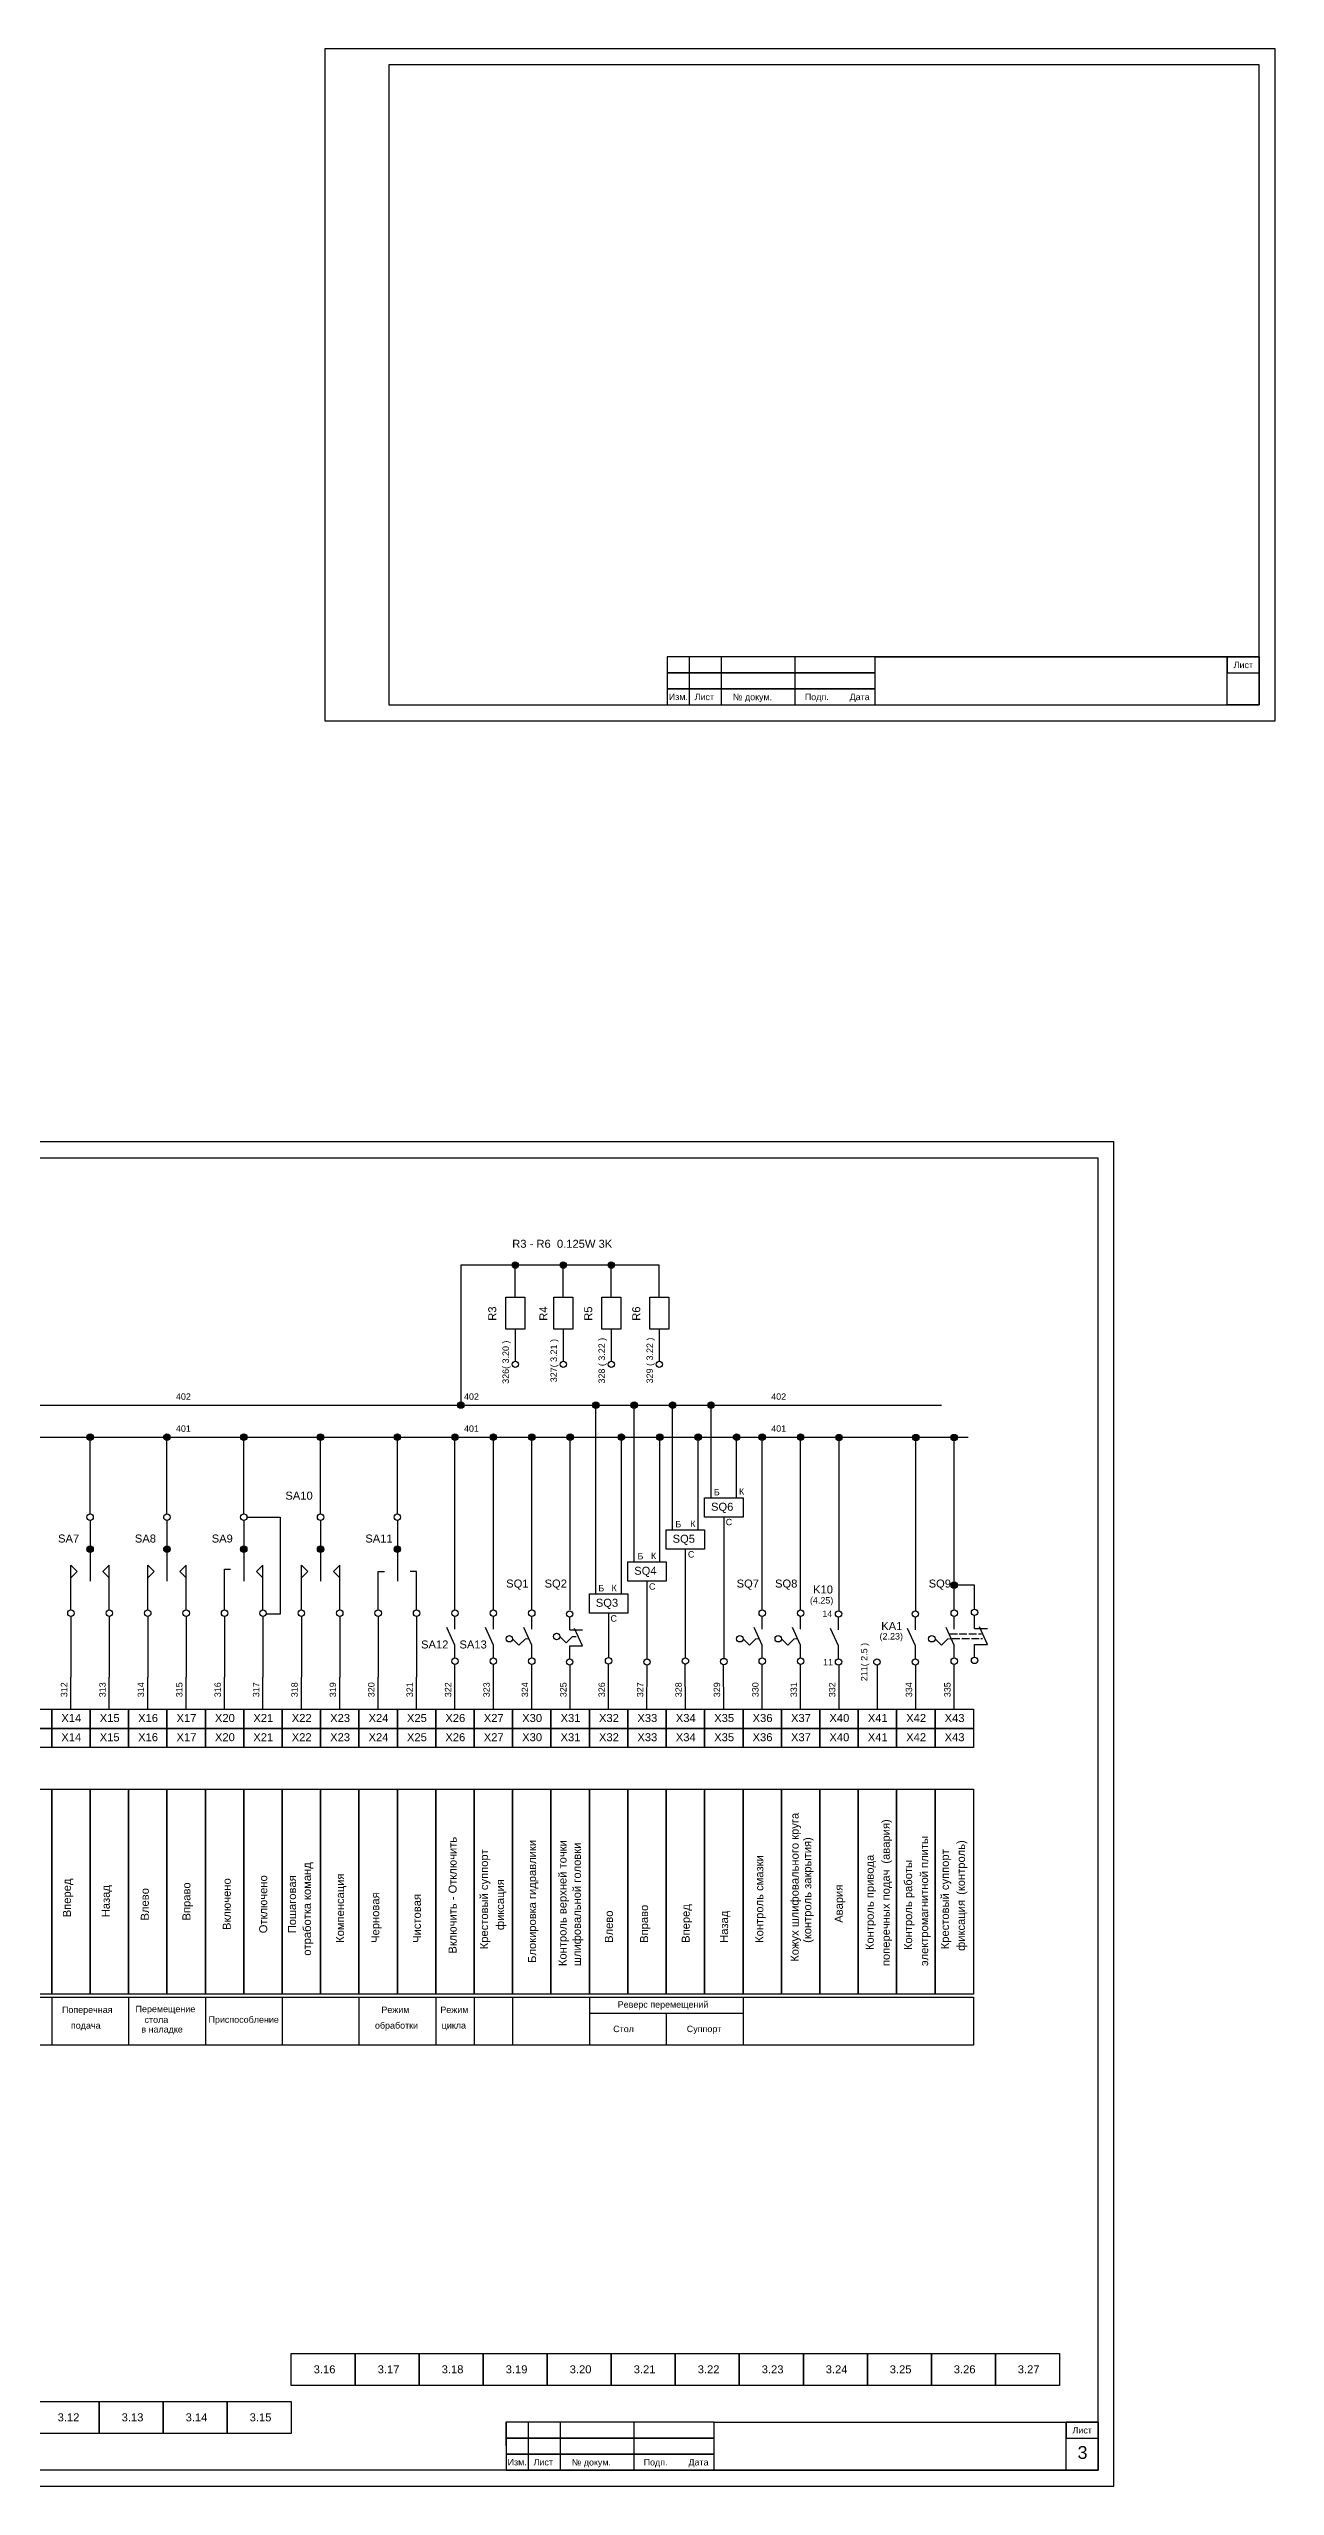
# Model space of a CAD drawing. Header units: millimetres. Extents: x 18058 to 21085, y 38505 to 40700.
# Drawn here: x 19211 to 19594, y 39938 to 40700 of the extents above; entities that cross this region are included whole.
import ezdxf

# ---------------------------------------------------------------- set-up
doc = ezdxf.new("R2010")
doc.units = ezdxf.units.MM
doc.linetypes.add('ACAD_ISO02W100', pattern=[15, 12, -3])
for name, color, linetype, lineweight in [('Маркировка', 7, 'Continuous', 25), ('Оформление', 7, 'Continuous', 30), ('Элементы', 7, 'Continuous', 25)]:
    doc.layers.add(name, color=color, linetype=linetype, lineweight=lineweight)
doc.styles.get("Standard").update_dxf_attribs({"font": 'arial.ttf'})

msp = doc.modelspace()

# ---------------------------------------------------------------- hatches: boundary and pattern name
at = {"layer": 'Элементы'}
h = msp.add_hatch(color=256, dxfattribs=at)
h.dxf.hatch_style = 1
h.paths.add_polyline_path([(19358, 40320, 1), (19356, 40320, 1)])
h = msp.add_hatch(color=256, dxfattribs=at)
h.dxf.hatch_style = 1
h.paths.add_polyline_path([(19373, 40320, 1), (19371, 40320, 1)])
h = msp.add_hatch(color=256, dxfattribs=at)
h.dxf.hatch_style = 1
h.paths.add_polyline_path([(19388, 40320, 1), (19386, 40320, 1)])
h = msp.add_hatch(color=256, dxfattribs=at)
h.dxf.hatch_style = 1
h.paths.add_polyline_path([(19341, 40276.25, 1), (19339, 40276.25, 1)])
h = msp.add_hatch(color=256, dxfattribs=at)
h.dxf.hatch_style = 1
h.paths.add_polyline_path([(19383.15, 40276.25, 1), (19381.15, 40276.25, 1)])
h = msp.add_hatch(color=256, dxfattribs=at)
h.dxf.hatch_style = 1
h.paths.add_polyline_path([(19395.15, 40276.25, 1), (19393.15, 40276.25, 1)])
h = msp.add_hatch(color=256, dxfattribs=at)
h.dxf.hatch_style = 1
h.paths.add_polyline_path([(19407.15, 40276.25, 1), (19405.15, 40276.25, 1)])
h = msp.add_hatch(color=256, dxfattribs=at)
h.dxf.hatch_style = 1
h.paths.add_polyline_path([(19419.15, 40276.25, 1), (19417.15, 40276.25, 1)])
h = msp.add_hatch(color=256, dxfattribs=at)
h.dxf.hatch_style = 1
h.paths.add_polyline_path([(19225.15, 40266.25, 1), (19223.15, 40266.25, 1)])
h = msp.add_hatch(color=256, dxfattribs=at)
h.dxf.hatch_style = 1
h.paths.add_polyline_path([(19249.15, 40266.25, 1), (19247.15, 40266.25, 1)])
h = msp.add_hatch(color=256, dxfattribs=at)
h.dxf.hatch_style = 1
h.paths.add_polyline_path([(19273.15, 40266.25, 1), (19271.15, 40266.25, 1)])
h = msp.add_hatch(color=256, dxfattribs=at)
h.dxf.hatch_style = 1
h.paths.add_polyline_path([(19297.15, 40266.25, 1), (19295.15, 40266.25, 1)])
h = msp.add_hatch(color=256, dxfattribs=at)
h.dxf.hatch_style = 1
h.paths.add_polyline_path([(19321.15, 40266.25, 1), (19319.15, 40266.25, 1)])
h = msp.add_hatch(color=256, dxfattribs=at)
h.dxf.hatch_style = 1
h.paths.add_polyline_path([(19339.15, 40266.25, 1), (19337.15, 40266.25, 1)])
h = msp.add_hatch(color=256, dxfattribs=at)
h.dxf.hatch_style = 1
h.paths.add_polyline_path([(19351.15, 40266.25, 1), (19349.15, 40266.25, 1)])
h = msp.add_hatch(color=256, dxfattribs=at)
h.dxf.hatch_style = 1
h.paths.add_polyline_path([(19363.15, 40266.25, 1), (19361.15, 40266.25, 1)])
h = msp.add_hatch(color=256, dxfattribs=at)
h.dxf.hatch_style = 1
h.paths.add_polyline_path([(19375.15, 40266.25, 1), (19373.15, 40266.25, 1)])
h = msp.add_hatch(color=256, dxfattribs=at)
h.dxf.hatch_style = 1
h.paths.add_polyline_path([(19391.15, 40266.25, 1), (19389.15, 40266.25, 1)])
h = msp.add_hatch(color=256, dxfattribs=at)
h.dxf.hatch_style = 1
h.paths.add_polyline_path([(19403.15, 40266.25, 1), (19401.15, 40266.25, 1)])
h = msp.add_hatch(color=256, dxfattribs=at)
h.dxf.hatch_style = 1
h.paths.add_polyline_path([(19415.15, 40266.25, 1), (19413.15, 40266.25, 1)])
h = msp.add_hatch(color=256, dxfattribs=at)
h.dxf.hatch_style = 1
h.paths.add_polyline_path([(19427.15, 40266.25, 1), (19425.15, 40266.25, 1)])
h = msp.add_hatch(color=256, dxfattribs=at)
h.dxf.hatch_style = 1
h.paths.add_polyline_path([(19435.15, 40266.25, 1), (19433.15, 40266.25, 1)])
h = msp.add_hatch(color=256, dxfattribs=at)
h.dxf.hatch_style = 1
h.paths.add_polyline_path([(19447.15, 40266.25, 1), (19445.15, 40266.25, 1)])
h = msp.add_hatch(color=256, dxfattribs=at)
h.dxf.hatch_style = 1
h.paths.add_polyline_path([(19459.15, 40266.11, 1), (19457.15, 40266.11, 1)])
h = msp.add_hatch(color=256, dxfattribs=at)
h.dxf.hatch_style = 1
h.paths.add_polyline_path([(19483.15, 40266.11, 1), (19481.15, 40266.11, 1)])
h = msp.add_hatch(color=256, dxfattribs=at)
h.dxf.hatch_style = 1
h.paths.add_polyline_path([(19495.15, 40266.11, 1), (19493.15, 40266.11, 1)])
h = msp.add_hatch(color=256, dxfattribs=at)
h.dxf.hatch_style = 1
h.paths.add_polyline_path([(19225.15, 40231.25, 1), (19223.15, 40231.25, 1)])
h = msp.add_hatch(color=256, dxfattribs=at)
h.dxf.hatch_style = 1
h.paths.add_polyline_path([(19249.15, 40231.25, 1), (19247.15, 40231.25, 1)])
h = msp.add_hatch(color=256, dxfattribs=at)
h.dxf.hatch_style = 1
h.paths.add_polyline_path([(19273.15, 40231.25, 1), (19271.15, 40231.25, 1)])
h = msp.add_hatch(color=256, dxfattribs=at)
h.dxf.hatch_style = 1
h.paths.add_polyline_path([(19297.15, 40231.25, 1), (19295.15, 40231.25, 1)])
h = msp.add_hatch(color=256, dxfattribs=at)
h.dxf.hatch_style = 1
h.paths.add_polyline_path([(19321.15, 40231.25, 1), (19319.15, 40231.25, 1)])
h = msp.add_hatch(color=256, dxfattribs=at)
h.dxf.hatch_style = 1
h.paths.add_polyline_path([(19495.15, 40220, 1), (19493.15, 40220, 1)])

# ---------------------------------------------------------------- linework, layer by layer
at = {"layer": 'Оформление'}
for p, q in [((19589.46, 40694.98), (19317.46, 40694.98)), ((19317.46, 40694.98), (19317.46, 40494.98)), ((19589.46, 40494.98), (19589.46, 40694.98)), ((19317.46, 40494.98), (19589.46, 40494.98)), ((19404.46, 40494.98), (19589.46, 40494.98)), ((19404.46, 40494.98), (19589.46, 40494.98)), ((19404.46, 40494.98), (19589.46, 40494.98)), ((18970, 40353.5), (19539, 40353.5)), ((19539, 40353.5), (19539, 39943.5)), ((19419.1, 39958.5), (19539.1, 39958.5)), ((19539, 39943.5), (18970, 39943.5)), ((19354.1, 39943.5), (19539.1, 39943.5)), ((19354.1, 39943.5), (19539.1, 39943.5)), ((19354.1, 39943.5), (19539.1, 39943.5))]:
    msp.add_line(p, q, dxfattribs=at)
at = {"layer": 'Оформление', "lineweight": 35}
msp.add_line((19469.46, 40509.98), (19589.46, 40509.98), dxfattribs=at)
at = {"layer": 'Оформление'}
for points in [[(19594.46, 40699.98), (19297.46, 40699.98), (19297.46, 40489.98), (19594.46, 40489.98)], [(19404.46, 40494.98), (19421.46, 40494.98), (19421.43, 40509.98), (19404.43, 40509.98)], [(19404.46, 40504.98), (19469.46, 40504.98), (19469.46, 40509.98), (19404.46, 40509.98)], [(19404.46, 40494.98), (19411.46, 40494.98), (19411.46, 40509.98), (19404.46, 40509.98)], [(19404.46, 40494.98), (19444.46, 40494.98), (19444.46, 40509.98), (19404.46, 40509.98)], [(19404.46, 40499.98), (19469.46, 40499.98), (19469.46, 40504.98), (19404.46, 40504.98)], [(19589.46, 40494.98), (19579.46, 40494.98), (19579.46, 40509.98), (19589.46, 40509.98)], [(19589.46, 40509.98), (19579.46, 40509.98), (19579.46, 40504.98), (19589.46, 40504.98)], [(19404.46, 40494.98), (19469.46, 40494.98), (19469.46, 40499.98), (19404.46, 40499.98)], [(18950, 39938.5), (19544, 39938.5), (19544, 40358.5), (18950, 40358.5)], [(19354.1, 39943.5), (19371.1, 39943.5), (19371.08, 39958.5), (19354.08, 39958.5)], [(19354.1, 39953.5), (19419.1, 39953.5), (19419.1, 39958.5), (19354.1, 39958.5)], [(19354.1, 39943.5), (19361.1, 39943.5), (19361.1, 39958.5), (19354.1, 39958.5)], [(19354.1, 39943.5), (19394.1, 39943.5), (19394.1, 39958.5), (19354.1, 39958.5)], [(19539.1, 39943.5), (19529.1, 39943.5), (19529.1, 39958.5), (19539.1, 39958.5)], [(19539.1, 39958.5), (19529.1, 39958.5), (19529.1, 39953.5), (19539.1, 39953.5)], [(19354.1, 39948.5), (19419.1, 39948.5), (19419.1, 39953.5), (19354.1, 39953.5)], [(19354.1, 39943.5), (19419.1, 39943.5), (19419.1, 39948.5), (19354.1, 39948.5)]]:
    msp.add_lwpolyline(points, close=True, dxfattribs=at)
at = {"layer": 'Элементы'}
for p, q in [((19402, 40320), (19340, 40320)), ((19340, 40320), (19340, 40276.25)), ((19357, 40310), (19357, 40320)), ((19372, 40310), (19372, 40320)), ((19387, 40310), (19387, 40320)), ((19402, 40310), (19402, 40320)), ((19357, 40300), (19357, 40290)), ((19372, 40300), (19372, 40290)), ((19387, 40300), (19387, 40290)), ((19402, 40300), (19402, 40290)), ((19050.08, 40276.25), (19490.15, 40276.25)), ((19382.15, 40226.25), (19382.15, 40276.25)), ((19394.15, 40236.25), (19394.15, 40276.25)), ((19406.15, 40246.25), (19406.15, 40276.25)), ((19418.15, 40256.25), (19418.15, 40276.25)), ((18996, 40266.25), (19498.5, 40266.25)), ((19224.15, 40242.25), (19224.15, 40266.25)), ((19248.15, 40242.25), (19248.15, 40266.25)), ((19272.15, 40242.25), (19272.15, 40266.25)), ((19296.15, 40242.25), (19296.15, 40266.25)), ((19320.15, 40242.25), (19320.15, 40266.25)), ((19338.15, 40212.25), (19338.15, 40266.25)), ((19350.15, 40212.25), (19350.15, 40266.25)), ((19362.15, 40212.25), (19362.15, 40266.25)), ((19374.15, 40212.25), (19374.15, 40266.25)), ((19390.15, 40226.25), (19390.15, 40266.25)), ((19402.15, 40236.25), (19402.15, 40266.25)), ((19414.15, 40246.25), (19414.15, 40266.25)), ((19426.15, 40256.25), (19426.15, 40266.25)), ((19434.15, 40212.25), (19434.15, 40266.25)), ((19446.15, 40212.25), (19446.15, 40266.25)), ((19458.15, 40212.11), (19458.15, 40266.11)), ((19482.15, 40212.11), (19482.15, 40266.11)), ((19494.15, 40212.11), (19494.15, 40266.11)), ((19418.15, 40247.25), (19418.15, 40256.25)), ((19426.15, 40247.25), (19426.15, 40256.25)), ((19406.15, 40237.25), (19406.15, 40246.25)), ((19414.15, 40237.25), (19414.15, 40246.25)), ((19224.15, 40240.22), (19224.15, 40221.25)), ((19248.15, 40240.22), (19248.15, 40221.25)), ((19272.15, 40240.22), (19272.15, 40221.25)), ((19273.15, 40241.25), (19283.52, 40241.25)), ((19283.52, 40241.25), (19283.52, 40210.93)), ((19296.15, 40240.22), (19296.15, 40221.25)), ((19320.15, 40240.22), (19320.15, 40221.25)), ((19422.15, 40241.25), (19422.15, 40197.14)), ((19394.15, 40227.25), (19394.15, 40236.25)), ((19402.15, 40227.25), (19402.15, 40236.25)), ((19410.15, 40197.3), (19410.15, 40231.25)), ((19218.15, 40212.25), (19218.15, 40226.25)), ((19218.15, 40226.25), (19220.15, 40224.25)), ((19220.15, 40224.25), (19218.15, 40222.25)), ((19230.15, 40226.25), (19228.15, 40224.25)), ((19228.15, 40224.25), (19230.15, 40222.25)), ((19230.15, 40212.25), (19230.15, 40226.25)), ((19242.15, 40212.25), (19242.15, 40226.25)), ((19242.15, 40226.25), (19244.15, 40224.25)), ((19244.15, 40224.25), (19242.15, 40222.25)), ((19254.15, 40226.25), (19252.15, 40224.25)), ((19252.15, 40224.25), (19254.15, 40222.25)), ((19254.15, 40212.25), (19254.15, 40226.25)), ((19266.15, 40212.25), (19266.15, 40225)), ((19266.15, 40225), (19268, 40225)), ((19278.15, 40226.25), (19276.15, 40224.25)), ((19276.15, 40224.25), (19278.15, 40222.25)), ((19278.15, 40212.25), (19278.15, 40226.25)), ((19290.15, 40212.25), (19290.15, 40226.25)), ((19290.15, 40226.25), (19292.15, 40224.25)), ((19292.15, 40224.25), (19290.15, 40222.25)), ((19302.15, 40226.25), (19300.15, 40224.25)), ((19300.15, 40224.25), (19302.15, 40222.25)), ((19302.15, 40212.25), (19302.15, 40226.25)), ((19314.15, 40212.25), (19314.15, 40224.25)), ((19314.15, 40224.25), (19316.15, 40224.25)), ((19326.15, 40224.25), (19324.15, 40224.25)), ((19326.15, 40212.25), (19326.15, 40224.25)), ((19382.15, 40217.25), (19382.15, 40226.25)), ((19390.15, 40217.25), (19390.15, 40226.25)), ((19398.15, 40221.25), (19398.15, 40197.01)), ((19500.5, 40220), (19494.15, 40220)), ((19500.5, 40212.5), (19500.5, 40220)), ((19218.15, 40210.25), (19218.15, 40191.25)), ((19230.15, 40210.25), (19230.15, 40191.25)), ((19242.15, 40210.25), (19242.15, 40191.25)), ((19254.15, 40210.25), (19254.15, 40191.25)), ((19266.15, 40210.25), (19266.15, 40191.25)), ((19278.15, 40210.25), (19278.15, 40191.25)), ((19283.52, 40210.93), (19279.11, 40210.99)), ((19290.15, 40210.25), (19290.15, 40191.25)), ((19302.15, 40210.25), (19302.15, 40191.25)), ((19314.15, 40210.25), (19314.15, 40191.25)), ((19326.15, 40210.25), (19326.15, 40191.25)), ((19338.15, 40201.25), (19335.65, 40206.75)), ((19338.15, 40206.25), (19338.15, 40210.25)), ((19350.15, 40201.25), (19347.65, 40206.75)), ((19350.15, 40206.25), (19350.15, 40210.25)), ((19362.15, 40201.25), (19359.65, 40206.75)), ((19362.15, 40206.25), (19362.15, 40210.25)), ((19374, 40206), (19374, 40210)), ((19374, 40206), (19378, 40206)), ((19378, 40201), (19375.5, 40206.5)), ((19386.15, 40211.25), (19386.15, 40197.36)), ((19434.15, 40201.25), (19431.65, 40206.75)), ((19434.15, 40206.25), (19434.15, 40210.25)), ((19446.15, 40201.25), (19443.65, 40206.75)), ((19446.15, 40206.25), (19446.15, 40210.25)), ((19458, 40201), (19455.5, 40206.5)), ((19458, 40206), (19458, 40210)), ((19482, 40201), (19479.5, 40206.5)), ((19482, 40206), (19482, 40210)), ((19494.15, 40201.25), (19491.65, 40206.75)), ((19494.15, 40206.25), (19494.15, 40210.25)), ((19500.5, 40206.5), (19500.5, 40210.5)), ((19500.5, 40206.5), (19504.5, 40206.5)), ((19504.5, 40201.5), (19502, 40207)), ((19338.15, 40197.25), (19338.15, 40201.25)), ((19350.15, 40197.25), (19350.15, 40201.25)), ((19356.15, 40203.25), (19358.15, 40201.25)), ((19358.15, 40201.25), (19360.15, 40203.28)), ((19360.12, 40203.25), (19361.22, 40203.29)), ((19362.15, 40197.25), (19362.15, 40201.25)), ((19370.92, 40203.97), (19372.92, 40201.97)), ((19372.92, 40201.97), (19374.92, 40203.99)), ((19374, 40197), (19374, 40201)), ((19374, 40201), (19378, 40201)), ((19374.9, 40203.97), (19376, 40204)), ((19428.15, 40203.25), (19430.15, 40201.25)), ((19430.15, 40201.25), (19432.15, 40203.28)), ((19432.12, 40203.25), (19433.22, 40203.29)), ((19434.15, 40197.25), (19434.15, 40201.25)), ((19440.15, 40203.25), (19442.15, 40201.25)), ((19442.15, 40201.25), (19444.15, 40203.28)), ((19444.12, 40203.25), (19445.22, 40203.29)), ((19446.15, 40197.25), (19446.15, 40201.25)), ((19458, 40197), (19458, 40201)), ((19482, 40197), (19482, 40201)), ((19488.15, 40203.25), (19490.15, 40201.25)), ((19490.15, 40201.25), (19492.15, 40203.28)), ((19492.12, 40203.25), (19493.22, 40203.29)), ((19494.15, 40197.25), (19494.15, 40201.25)), ((19500.5, 40197.5), (19500.5, 40201.5)), ((19500.5, 40201.5), (19504.5, 40201.5)), ((19218.15, 40181.25), (19218.15, 40191.25)), ((19230.15, 40181.25), (19230.15, 40191.25)), ((19242.15, 40181.25), (19242.15, 40191.25)), ((19254.15, 40181.25), (19254.15, 40191.25)), ((19266.15, 40181.25), (19266.15, 40191.25)), ((19278.15, 40181.25), (19278.15, 40191.25)), ((19290.15, 40181.25), (19290.15, 40191.25)), ((19302.15, 40181.25), (19302.15, 40191.25)), ((19314.15, 40181.25), (19314.15, 40191.25)), ((19326.15, 40181.25), (19326.15, 40191.25)), ((19338.15, 40191.25), (19338.15, 40195.25)), ((19338.15, 40181.25), (19338.15, 40191.25)), ((19350.15, 40191.25), (19350.15, 40195.25)), ((19350.15, 40181.25), (19350.15, 40191.25)), ((19362.15, 40191.25), (19362.15, 40195.25)), ((19362.15, 40181.25), (19362.15, 40191.25)), ((19374.15, 40191.25), (19374.15, 40195.25)), ((19374.15, 40181.25), (19374.15, 40191.25)), ((19386.15, 40181.25), (19386.13, 40195.36)), ((19398.15, 40181.25), (19398.19, 40195.01)), ((19410.15, 40181.25), (19410.09, 40195.3)), ((19422.15, 40181.25), (19422.1, 40195.14)), ((19434.15, 40191.25), (19434.15, 40195.25)), ((19434.15, 40181.25), (19434.15, 40191.25)), ((19446.15, 40191.25), (19446.15, 40195.25)), ((19446.15, 40181.25), (19446.15, 40191.25)), ((19458.15, 40191.25), (19458.15, 40195.11)), ((19458.15, 40181.25), (19458.15, 40191.25)), ((19470.15, 40191.25), (19470.15, 40195.01)), ((19470.15, 40181.25), (19470.15, 40191.25)), ((19482.15, 40191.25), (19482.15, 40195.11)), ((19482.15, 40181.25), (19482.15, 40191.25)), ((19494.15, 40191.25), (19494.15, 40195.11)), ((19494.15, 40181.25), (19494.15, 40191.25)), ((19212.15, 40091.25), (19212.15, 40076.25)), ((19236.15, 40091.25), (19236.15, 40076.25)), ((19260.15, 40091.25), (19260.15, 40076.25)), ((19284.15, 40091.25), (19284.15, 40076.25)), ((19308.15, 40091.25), (19308.15, 40076.25)), ((19332.15, 40091.25), (19332.15, 40076.25)), ((19344.15, 40091.25), (19344.15, 40076.25)), ((19356.15, 40091.25), (19356.15, 40076.25)), ((19380.15, 40091.25), (19380.15, 40076.25)), ((19380.15, 40086.25), (19428.15, 40086.25)), ((19404.15, 40086.25), (19404.15, 40076.25)), ((19428.15, 40091.25), (19428.15, 40076.25))]:
    msp.add_line(p, q, dxfattribs=at)
at = {"layer": 'Элементы', "linetype": 'ACAD_ISO02W100', "ltscale": 0.2}
for p, q in [((19492.72, 40204.79), (19502.72, 40204.79)), ((19493.5, 40203.29), (19503, 40203.29))]:
    msp.add_line(p, q, dxfattribs=at)
at = {"layer": 'Элементы'}
for points in [[(19360, 40300), (19354, 40300), (19354, 40310), (19360, 40310)], [(19375, 40300), (19369, 40300), (19369, 40310), (19375, 40310)], [(19390, 40300), (19384, 40300), (19384, 40310), (19390, 40310)], [(19405, 40300), (19399, 40300), (19399, 40310), (19405, 40310)], [(19416.15, 40247.25), (19428.15, 40247.25), (19428.15, 40241.25), (19416.15, 40241.25)], [(19404.15, 40237.25), (19416.15, 40237.25), (19416.15, 40231.25), (19404.15, 40231.25)], [(19392.15, 40227.25), (19404.15, 40227.25), (19404.15, 40221.25), (19392.15, 40221.25)], [(19380.15, 40217.25), (19392.15, 40217.25), (19392.15, 40211.25), (19380.15, 40211.25)], [(19200.15, 40181.25), (19212.15, 40181.25), (19212.15, 40175.25), (19200.15, 40175.25)], [(19212.15, 40181.25), (19224.15, 40181.25), (19224.15, 40175.25), (19212.15, 40175.25)], [(19224.15, 40181.25), (19236.15, 40181.25), (19236.15, 40175.25), (19224.15, 40175.25)], [(19236.15, 40181.25), (19248.15, 40181.25), (19248.15, 40175.25), (19236.15, 40175.25)], [(19248.15, 40181.25), (19260.15, 40181.25), (19260.15, 40175.25), (19248.15, 40175.25)], [(19260.15, 40181.25), (19272.15, 40181.25), (19272.15, 40175.25), (19260.15, 40175.25)], [(19272.15, 40181.25), (19284.15, 40181.25), (19284.15, 40175.25), (19272.15, 40175.25)], [(19284.15, 40181.25), (19296.15, 40181.25), (19296.15, 40175.25), (19284.15, 40175.25)], [(19296.15, 40181.25), (19308.15, 40181.25), (19308.15, 40175.25), (19296.15, 40175.25)], [(19308.15, 40181.25), (19320.15, 40181.25), (19320.15, 40175.25), (19308.15, 40175.25)], [(19320.15, 40181.25), (19332.15, 40181.25), (19332.15, 40175.25), (19320.15, 40175.25)], [(19332.15, 40181.25), (19344.15, 40181.25), (19344.15, 40175.25), (19332.15, 40175.25)], [(19344.15, 40181.25), (19356.15, 40181.25), (19356.15, 40175.25), (19344.15, 40175.25)], [(19356.15, 40181.25), (19368.15, 40181.25), (19368.15, 40175.25), (19356.15, 40175.25)], [(19368.15, 40181.25), (19380.15, 40181.25), (19380.15, 40175.25), (19368.15, 40175.25)], [(19380.15, 40181.25), (19392.15, 40181.25), (19392.15, 40175.25), (19380.15, 40175.25)], [(19392.15, 40181.25), (19404.15, 40181.25), (19404.15, 40175.25), (19392.15, 40175.25)], [(19404.15, 40181.25), (19416.15, 40181.25), (19416.15, 40175.25), (19404.15, 40175.25)], [(19416.15, 40181.25), (19428.15, 40181.25), (19428.15, 40175.25), (19416.15, 40175.25)], [(19428.15, 40181.25), (19440.15, 40181.25), (19440.15, 40175.25), (19428.15, 40175.25)], [(19440.15, 40181.25), (19452.15, 40181.25), (19452.15, 40175.25), (19440.15, 40175.25)], [(19452.15, 40181.25), (19464.15, 40181.25), (19464.15, 40175.25), (19452.15, 40175.25)], [(19464.15, 40181.25), (19476.15, 40181.25), (19476.15, 40175.25), (19464.15, 40175.25)], [(19476.15, 40181.25), (19488.15, 40181.25), (19488.15, 40175.25), (19476.15, 40175.25)], [(19488.15, 40181.25), (19500.15, 40181.25), (19500.15, 40175.25), (19488.15, 40175.25)], [(19200.15, 40175.25), (19212.15, 40175.25), (19212.15, 40169.25), (19200.15, 40169.25)], [(19212.15, 40175.25), (19224.15, 40175.25), (19224.15, 40169.25), (19212.15, 40169.25)], [(19224.15, 40175.25), (19236.15, 40175.25), (19236.15, 40169.25), (19224.15, 40169.25)], [(19236.15, 40175.25), (19248.15, 40175.25), (19248.15, 40169.25), (19236.15, 40169.25)], [(19248.15, 40175.25), (19260.15, 40175.25), (19260.15, 40169.25), (19248.15, 40169.25)], [(19260.15, 40175.25), (19272.15, 40175.25), (19272.15, 40169.25), (19260.15, 40169.25)], [(19272.15, 40175.25), (19284.15, 40175.25), (19284.15, 40169.25), (19272.15, 40169.25)], [(19284.15, 40175.25), (19296.15, 40175.25), (19296.15, 40169.25), (19284.15, 40169.25)], [(19296.15, 40175.25), (19308.15, 40175.25), (19308.15, 40169.25), (19296.15, 40169.25)], [(19308.15, 40175.25), (19320.15, 40175.25), (19320.15, 40169.25), (19308.15, 40169.25)], [(19320.15, 40175.25), (19332.15, 40175.25), (19332.15, 40169.25), (19320.15, 40169.25)], [(19332.15, 40175.25), (19344.15, 40175.25), (19344.15, 40169.25), (19332.15, 40169.25)], [(19344.15, 40175.25), (19356.15, 40175.25), (19356.15, 40169.25), (19344.15, 40169.25)], [(19356.15, 40175.25), (19368.15, 40175.25), (19368.15, 40169.25), (19356.15, 40169.25)], [(19368.15, 40175.25), (19380.15, 40175.25), (19380.15, 40169.25), (19368.15, 40169.25)], [(19380.15, 40175.25), (19392.15, 40175.25), (19392.15, 40169.25), (19380.15, 40169.25)], [(19392.15, 40175.25), (19404.15, 40175.25), (19404.15, 40169.25), (19392.15, 40169.25)], [(19404.15, 40175.25), (19416.15, 40175.25), (19416.15, 40169.25), (19404.15, 40169.25)], [(19416.15, 40175.25), (19428.15, 40175.25), (19428.15, 40169.25), (19416.15, 40169.25)], [(19428.15, 40175.25), (19440.15, 40175.25), (19440.15, 40169.25), (19428.15, 40169.25)], [(19440.15, 40175.25), (19452.15, 40175.25), (19452.15, 40169.25), (19440.15, 40169.25)], [(19452.15, 40175.25), (19464.15, 40175.25), (19464.15, 40169.25), (19452.15, 40169.25)], [(19464.15, 40175.25), (19476.15, 40175.25), (19476.15, 40169.25), (19464.15, 40169.25)], [(19476.15, 40175.25), (19488.15, 40175.25), (19488.15, 40169.25), (19476.15, 40169.25)], [(19488.15, 40175.25), (19500.15, 40175.25), (19500.15, 40169.25), (19488.15, 40169.25)], [(19200.15, 40156.25), (19212.15, 40156.25), (19212.15, 40092.25), (19200.15, 40092.25)], [(19212.15, 40156.25), (19224.15, 40156.25), (19224.15, 40092.25), (19212.15, 40092.25)], [(19224.15, 40156.25), (19236.15, 40156.25), (19236.15, 40092.25), (19224.15, 40092.25)], [(19236.15, 40156.25), (19248.15, 40156.25), (19248.15, 40092.25), (19236.15, 40092.25)], [(19248.15, 40156.25), (19260.15, 40156.25), (19260.15, 40092.25), (19248.15, 40092.25)], [(19260.15, 40156.25), (19272.15, 40156.25), (19272.15, 40092.25), (19260.15, 40092.25)], [(19272.15, 40156.25), (19284.15, 40156.25), (19284.15, 40092.25), (19272.15, 40092.25)], [(19284.15, 40156.25), (19296.15, 40156.25), (19296.15, 40092.25), (19284.15, 40092.25)], [(19296.15, 40156.25), (19308.15, 40156.25), (19308.15, 40092.25), (19296.15, 40092.25)], [(19308.15, 40156.25), (19320.15, 40156.25), (19320.15, 40092.25), (19308.15, 40092.25)], [(19320.15, 40156.25), (19332.15, 40156.25), (19332.15, 40092.25), (19320.15, 40092.25)], [(19332.15, 40156.25), (19344.15, 40156.25), (19344.15, 40092.25), (19332.15, 40092.25)], [(19344.15, 40156.25), (19356.15, 40156.25), (19356.15, 40092.25), (19344.15, 40092.25)], [(19356.15, 40156.25), (19368.15, 40156.25), (19368.15, 40092.25), (19356.15, 40092.25)], [(19368.15, 40156.25), (19380.15, 40156.25), (19380.15, 40092.25), (19368.15, 40092.25)], [(19380.15, 40156.25), (19392.15, 40156.25), (19392.15, 40092.25), (19380.15, 40092.25)], [(19392.15, 40156.25), (19404.15, 40156.25), (19404.15, 40092.25), (19392.15, 40092.25)], [(19404.15, 40156.25), (19416.15, 40156.25), (19416.15, 40092.25), (19404.15, 40092.25)], [(19416.15, 40156.25), (19428.15, 40156.25), (19428.15, 40092.25), (19416.15, 40092.25)], [(19428.15, 40156.25), (19440.15, 40156.25), (19440.15, 40092.25), (19428.15, 40092.25)], [(19440.15, 40156.25), (19452.15, 40156.25), (19452.15, 40092.25), (19440.15, 40092.25)], [(19452.15, 40156.25), (19464.15, 40156.25), (19464.15, 40092.25), (19452.15, 40092.25)], [(19464.15, 40156.25), (19476.15, 40156.25), (19476.15, 40092.25), (19464.15, 40092.25)], [(19476.15, 40156.25), (19488.15, 40156.25), (19488.15, 40092.25), (19476.15, 40092.25)], [(19488.15, 40156.25), (19500.15, 40156.25), (19500.15, 40092.25), (19488.15, 40092.25)], [(19020.15, 40091.25), (19500.15, 40091.25), (19500.15, 40076.25), (19020.15, 40076.25)], [(19287, 39980), (19307, 39980), (19307, 39970), (19287, 39970)], [(19307, 39980), (19327, 39980), (19327, 39970), (19307, 39970)], [(19327, 39980), (19347, 39980), (19347, 39970), (19327, 39970)], [(19347, 39980), (19367, 39980), (19367, 39970), (19347, 39970)], [(19367, 39980), (19387, 39980), (19387, 39970), (19367, 39970)], [(19387, 39980), (19407, 39980), (19407, 39970), (19387, 39970)], [(19407, 39980), (19427, 39980), (19427, 39970), (19407, 39970)], [(19427, 39980), (19447, 39980), (19447, 39970), (19427, 39970)], [(19447, 39980), (19467, 39980), (19467, 39970), (19447, 39970)], [(19467, 39980), (19487, 39980), (19487, 39970), (19467, 39970)], [(19487, 39980), (19507, 39980), (19507, 39970), (19487, 39970)], [(19507, 39980), (19527, 39980), (19527, 39970), (19507, 39970)], [(19207, 39965), (19227, 39965), (19227, 39955), (19207, 39955)], [(19227, 39965), (19247, 39965), (19247, 39955), (19227, 39955)], [(19247, 39965), (19267, 39965), (19267, 39955), (19247, 39955)], [(19267, 39965), (19287, 39965), (19287, 39955), (19267, 39955)]]:
    msp.add_lwpolyline(points, close=True, dxfattribs=at)
for centre in [(19357, 40320), (19372, 40320), (19387, 40320), (19357, 40289), (19372, 40289), (19387, 40289), (19402, 40289), (19340, 40276.25), (19382.15, 40276.25), (19394.15, 40276.25), (19406.15, 40276.25), (19418.15, 40276.25), (19224.15, 40266.25), (19248.15, 40266.25), (19272.15, 40266.25), (19296.15, 40266.25), (19320.15, 40266.25), (19338.15, 40266.25), (19350.15, 40266.25), (19362.15, 40266.25), (19374.15, 40266.25), (19390.15, 40266.25), (19402.15, 40266.25), (19414.15, 40266.25), (19426.15, 40266.25), (19434.15, 40266.25), (19446.15, 40266.25), (19458.15, 40266.11), (19482.15, 40266.11), (19494.15, 40266.11), (19224.15, 40241.25), (19248.15, 40241.25), (19272.15, 40241.25), (19296.15, 40241.25), (19320.15, 40241.25), (19224.15, 40231.25), (19248.15, 40231.25), (19272.15, 40231.25), (19296.15, 40231.25), (19320.15, 40231.25), (19494.15, 40220), (19218.15, 40211.25), (19230.15, 40211.25), (19242.15, 40211.25), (19254.15, 40211.25), (19266.15, 40211.25), (19278.15, 40211.25), (19290.15, 40211.25), (19302.15, 40211.25), (19314.15, 40211.25), (19326.15, 40211.25), (19338.15, 40211.25), (19350.15, 40211.25), (19362.15, 40211.25), (19374, 40211), (19434.15, 40211.25), (19446.15, 40211.25), (19458, 40211), (19482, 40211), (19494.15, 40211.25), (19500.5, 40211.5), (19355.15, 40203.25), (19369.92, 40203.97), (19427.15, 40203.25), (19439.15, 40203.25), (19487.15, 40203.25), (19338.15, 40196.25), (19350.15, 40196.25), (19362.15, 40196.25), (19374, 40196), (19386.15, 40196.36), (19398.15, 40196.01), (19410.15, 40196.3), (19422.15, 40196.14), (19434.15, 40196.25), (19446.15, 40196.25), (19458, 40196), (19470, 40196), (19482, 40196), (19494.15, 40196.25), (19500.5, 40196.5)]:
    msp.add_circle(centre, 1, dxfattribs=at)

# ---------------------------------------------------------------- texts
at = {"layer": 'Маркировка'}
for s, height, p in [('R3 - R6  0.125W 3K', 2.5, (19356.04, 40325.4)), ('402', 2, (19250.97, 40277.91)), ('402', 2, (19340.97, 40277.91)), ('402', 2, (19436.97, 40277.91)), ('401', 2, (19250.97, 40267.91)), ('401', 2, (19340.97, 40267.91)), ('401', 2, (19436.97, 40267.91)), ('SA10', 2.5, (19285.15, 40246.72)), ('SQ6', 2.5, (19418.15, 40243.25)), ('Б', 2, (19419.04, 40248.08)), ('К', 2, (19426.88, 40248.28)), ('Б', 2, (19407.02, 40238.06)), ('К', 2, (19411.67, 40238.13)), ('С', 2, (19422.76, 40238.72)), ('SA7', 2.5, (19214.13, 40233.32)), ('SA8', 2.5, (19238.13, 40233.32)), ('SA9', 2.5, (19262.13, 40233.32)), ('SA11', 2.5, (19310.13, 40233.32)), ('Б', 2, (19395.19, 40228.08)), ('К', 2, (19399.38, 40228.15)), ('SQ5', 2.5, (19406.15, 40233.25)), ('С', 2, (19410.93, 40228.62)), ('SQ1', 2.5, (19354.15, 40219.25)), ('SQ2', 2.5, (19366.15, 40219.25)), ('SQ4', 2.5, (19394.15, 40223.25)), ('SQ7', 2.5, (19426.15, 40219.25)), ('SQ8', 2.5, (19438.15, 40219.25)), ('SQ9', 2.5, (19486.15, 40219.25)), ('SQ3', 2.5, (19382.15, 40213.25)), ('Б', 2, (19382.95, 40218.05)), ('К', 2, (19387.07, 40218.12)), ('С', 2, (19398.77, 40218.58)), ('(4.25)', 2, (19449.06, 40214.25)), ('K10', 2.5, (19450.04, 40217.4)), ('С', 2, (19386.74, 40208.61)), ('14', 2, (19452.94, 40210.07)), ('KA1', 2.5, (19471.34, 40205.97)), ('SA12', 2.5, (19327.55, 40200.22)), ('SA13', 2.5, (19339.55, 40200.22)), ('(2.23)', 2, (19470.82, 40203.02)), ('11', 2, (19453.16, 40194.96)), ('X14', 2.5, (19215.15, 40177.25)), ('X15', 2.5, (19227.15, 40177.25)), ('X16', 2.5, (19239.15, 40177.25)), ('X17', 2.5, (19251.15, 40177.25)), ('X20', 2.5, (19263.15, 40177.25)), ('X21', 2.5, (19275.15, 40177.25)), ('X22', 2.5, (19287.15, 40177.25)), ('X23', 2.5, (19299.15, 40177.25)), ('X24', 2.5, (19311.15, 40177.25)), ('X25', 2.5, (19323.15, 40177.25)), ('X26', 2.5, (19335.15, 40177.25)), ('X27', 2.5, (19347.15, 40177.25)), ('X30', 2.5, (19359.15, 40177.25)), ('X31', 2.5, (19371.15, 40177.25)), ('X32', 2.5, (19383.15, 40177.25)), ('X33', 2.5, (19395.15, 40177.25)), ('X34', 2.5, (19407.15, 40177.25)), ('X35', 2.5, (19419.15, 40177.25)), ('X36', 2.5, (19431.15, 40177.25)), ('X37', 2.5, (19443.15, 40177.25)), ('X40', 2.5, (19455.15, 40177.25)), ('X41', 2.5, (19467.15, 40177.25)), ('X42', 2.5, (19479.15, 40177.25)), ('X43', 2.5, (19491.15, 40177.25)), ('X14', 2.5, (19215.15, 40171.25)), ('X15', 2.5, (19227.15, 40171.25)), ('X16', 2.5, (19239.15, 40171.25)), ('X17', 2.5, (19251.15, 40171.25)), ('X20', 2.5, (19263.15, 40171.25)), ('X21', 2.5, (19275.15, 40171.25)), ('X22', 2.5, (19287.15, 40171.25)), ('X23', 2.5, (19299.15, 40171.25)), ('X24', 2.5, (19311.15, 40171.25)), ('X25', 2.5, (19323.15, 40171.25)), ('X26', 2.5, (19335.15, 40171.25)), ('X27', 2.5, (19347.15, 40171.25)), ('X30', 2.5, (19359.15, 40171.25)), ('X31', 2.5, (19371.15, 40171.25)), ('X32', 2.5, (19383.15, 40171.25)), ('X33', 2.5, (19395.15, 40171.25)), ('X34', 2.5, (19407.15, 40171.25)), ('X35', 2.5, (19419.15, 40171.25)), ('X36', 2.5, (19431.15, 40171.25)), ('X37', 2.5, (19443.15, 40171.25)), ('X40', 2.5, (19455.15, 40171.25)), ('X41', 2.5, (19467.15, 40171.25)), ('X42', 2.5, (19479.15, 40171.25)), ('X43', 2.5, (19491.15, 40171.25)), ('Поперечная', 2, (19215.35, 40086.37)), ('Перемещение', 2, (19238.35, 40086.6)), ('стола', 2, (19241.15, 40083.27)), ('Приспособление', 2, (19261.14, 40083.28)), ('Режим', 2, (19315.15, 40086.37)), ('Режим', 2, (19333.58, 40086.37)), ('Реверс перемещений', 2, (19389, 40088)), ('подача', 2, (19218.15, 40081.46)), ('в наладке', 2, (19240.15, 40080.25)), ('обработки', 2, (19313.15, 40081.46)), ('цикла', 2, (19334.02, 40081.48)), ('Стол', 2, (19387.58, 40080.37)), ('Суппорт', 2, (19410.58, 40080.37)), ('3.16', 2.5, (19294, 39973.78)), ('3.17', 2.5, (19314, 39973.78)), ('3.18', 2.5, (19334, 39973.78)), ('3.19', 2.5, (19354, 39973.78)), ('3.20', 2.5, (19374, 39973.78)), ('3.21', 2.5, (19394, 39973.78)), ('3.22', 2.5, (19414, 39973.78)), ('3.23', 2.5, (19434, 39973.78)), ('3.24', 2.5, (19454, 39973.78)), ('3.25', 2.5, (19474, 39973.78)), ('3.26', 2.5, (19494, 39973.78)), ('3.27', 2.5, (19514, 39973.78)), ('3.12', 2.5, (19214, 39958.78)), ('3.13', 2.5, (19234, 39958.78)), ('3.14', 2.5, (19254, 39958.78)), ('3.15', 2.5, (19274, 39958.78)), ('3', 4, (19532.69, 39947.05))]:
    msp.add_text(s, height=height, dxfattribs=at).set_placement(p)
for s, height, p in [('R3', 2.5, (19351.04, 40302.6)), ('R4', 2.5, (19367.04, 40302.6)), ('R5', 2.5, (19381.04, 40302.6)), ('R6', 2.5, (19396.04, 40302.6)), ('326( 3.20 )', 2, (19355, 40282.9)), ('327( 3.21 )', 2, (19370, 40283.39)), ('328 ( 3.22 )', 2, (19385, 40282.98)), ('329 ( 3.22 )', 2, (19400, 40283.04)), ('211( 2.5 )', 2, (19467, 40190)), ('312', 2, (19217, 40185)), ('313', 2, (19229, 40185)), ('314', 2, (19241, 40185)), ('315', 2, (19253, 40185)), ('316', 2, (19265, 40185)), ('317', 2, (19277, 40185)), ('318', 2, (19289, 40185)), ('319', 2, (19301, 40185)), ('320', 2, (19313, 40185)), ('321', 2, (19325, 40185)), ('322', 2, (19337, 40185)), ('323', 2, (19349, 40185)), ('324', 2, (19361, 40185)), ('325', 2, (19373, 40185)), ('326', 2, (19385, 40185)), ('327', 2, (19397, 40185)), ('328', 2, (19409, 40185)), ('329', 2, (19421, 40185)), ('330', 2, (19433, 40185)), ('331', 2, (19445, 40185)), ('332', 2, (19457, 40185)), ('334', 2, (19481, 40185)), ('335', 2, (19493, 40185)), ('Кожух шлифовального круга', 2.5, (19445.53, 40102.36)), ('(авария)', 2.5, (19474, 40133)), ('Включить - Отключить', 2.5, (19338.66, 40104.89)), ('Крестовый суппорт', 2.5, (19348.49, 40106.25)), ('Блокировка гидравлики', 2.5, (19363.49, 40102)), ('Контроль верхней точки', 2.5, (19373, 40101)), ('шлифовальной головки', 2.5, (19377.49, 40101)), ('(контроль закрытия)', 2.5, (19449.49, 40108.25)), ('электромагнитной плиты', 2.5, (19486, 40101)), ('Крестовый суппорт', 2.5, (19492.49, 40106.25)), ('(контроль)', 2.5, (19497.49, 40123.25)), ('отработка команд', 2.5, (19293.15, 40104.25)), ('Контроль смазки', 2.5, (19434.49, 40108.25)), ('Контроль привода', 2.5, (19469, 40106)), ('поперечных подач', 2.5, (19474, 40101)), ('Контроль работы', 2.5, (19481, 40106)), ('Вперед', 2.5, (19218.15, 40116.25)), ('Назад', 2.5, (19230.3, 40116.25)), ('Влево', 2.5, (19242.49, 40115.25)), ('Вправо', 2.5, (19255.49, 40115.25)), ('Включено', 2.5, (19268.09, 40112.29)), ('Отключено', 2.5, (19279.49, 40111.25)), ('Пошаговая', 2.5, (19288.49, 40111.25)), ('Компенсация', 2.5, (19303.49, 40108.25)), ('Черновая', 2.5, (19314.49, 40108.25)), ('Чистовая', 2.5, (19327.49, 40108.25)), ('фиксация', 2.5, (19353.49, 40112.25)), ('Авария', 2.5, (19459.34, 40114.52)), ('Влево', 2.5, (19387.49, 40108.25)), ('Вправо', 2.5, (19398.49, 40108.25)), ('Вперед', 2.5, (19411.49, 40108.25)), ('Назад', 2.5, (19423.49, 40108.25)), ('фиксация', 2.5, (19497.49, 40105.75))]:
    msp.add_text(s, height=height, rotation=90, dxfattribs=at).set_placement(p)
at = {"layer": 'Оформление'}
for s, p in [('Лист', (19581.46, 40506.48)), ('Изм.', (19404.96, 40496.5)), ('Лист', (19413.05, 40496.48)), ('№ докум.', (19424.98, 40496.47)), ('Подп.', (19447.46, 40496.48)), ('Дата', (19461.46, 40496.48)), ('Лист', (19531.1, 39955)), ('Изм.', (19354.6, 39945.02)), ('Лист', (19362.7, 39945.01)), ('№ докум.', (19374.62, 39944.99)), ('Подп.', (19397.1, 39945)), ('Дата', (19411.1, 39945))]:
    msp.add_text(s, height=2, dxfattribs=at).set_placement(p)

doc.saveas('drawing.dxf')
